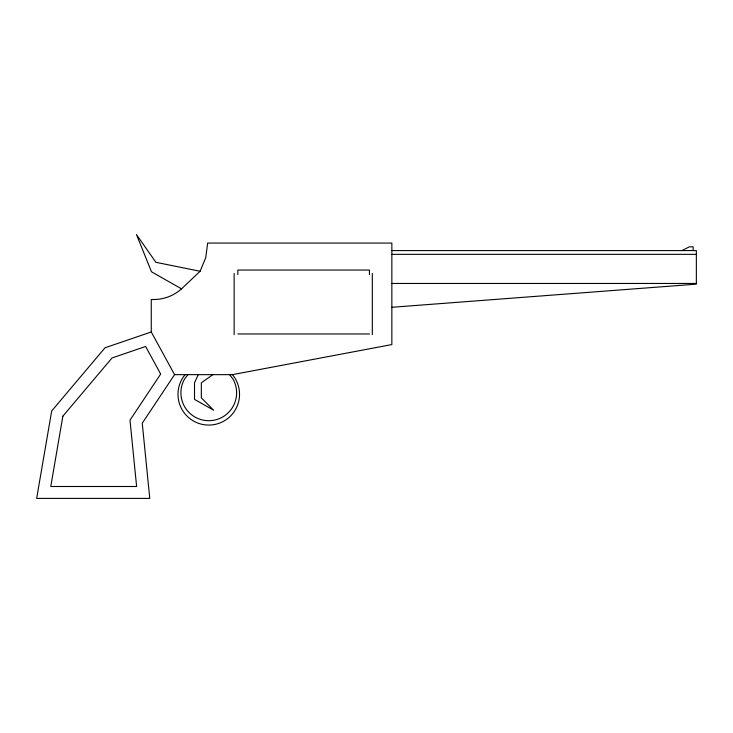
<?xml version="1.0" encoding="UTF-8"?>
<svg xmlns="http://www.w3.org/2000/svg" width="733" height="733" viewBox="0 0 733 733"><rect width="100%" height="100%" fill="white"/><g stroke="black" fill="none" stroke-linecap="round" stroke-linejoin="round"><path stroke-width="1.1" d="M200.1 271.265L205.735 257.668L207.659 243.072L391.853 243.072L391.853 344.574L232.443 374.645L174.564 374.645L142.248 423.216L149.77 498.403L36.65 498.403L51.686 410.984L105.03 347.781L151.264 331.967L151.264 299.458A41.9 41.9 0 0 0 181.537 288.848L200.1 271.265L155.891 262.313L136.475 234.597L151.511 271.796L181.537 288.848M198.267 374.645L194.511 382.809L194.511 399.384L213.624 410.223L201.337 397.845L201.337 382.809L212.872 374.645M187.905 374.645L184.634 378.906A27.863 27.863 0 0 0 208.768 420.696A27.863 27.863 0 0 0 232.892 378.906L229.621 374.645M681.882 250.585L689.396 246.819L693.161 246.819L693.161 250.585M391.853 307.292L696.35 284.157L696.35 250.585L391.853 250.585M391.853 254.342L696.35 254.342M391.853 283.46L696.35 283.46M237.868 333.964L369.441 333.964M151.264 331.967L174.564 374.645M372.309 273.51L372.309 334.642M369.441 274.618L369.441 270.056L237.868 270.056L237.868 274.618M234.139 273.51L234.139 334.642M232.443 374.645A30.768 30.768 0 0 1 229.841 416.72A30.768 30.768 0 0 1 187.685 416.72A30.768 30.768 0 0 1 185.083 374.645M62.864 416.188L50.769 486.501L136.622 486.501L129.988 420.165L160.674 374.041L145.629 346.471L111.993 357.979L62.864 416.188"/></g></svg>
